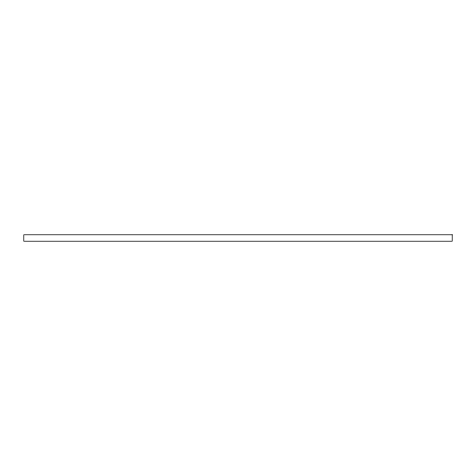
<?xml version="1.0" encoding="UTF-8"?>
<svg xmlns="http://www.w3.org/2000/svg" width="476" height="476" viewBox="0 0 476 476"><rect width="100%" height="100%" fill="white"/><g stroke="black" fill="none" stroke-linecap="round" stroke-linejoin="round"><path stroke-width="0.71" d="M452.2 234.787L23.8 234.787L23.8 241.213L452.2 241.213L452.2 234.787"/></g></svg>
